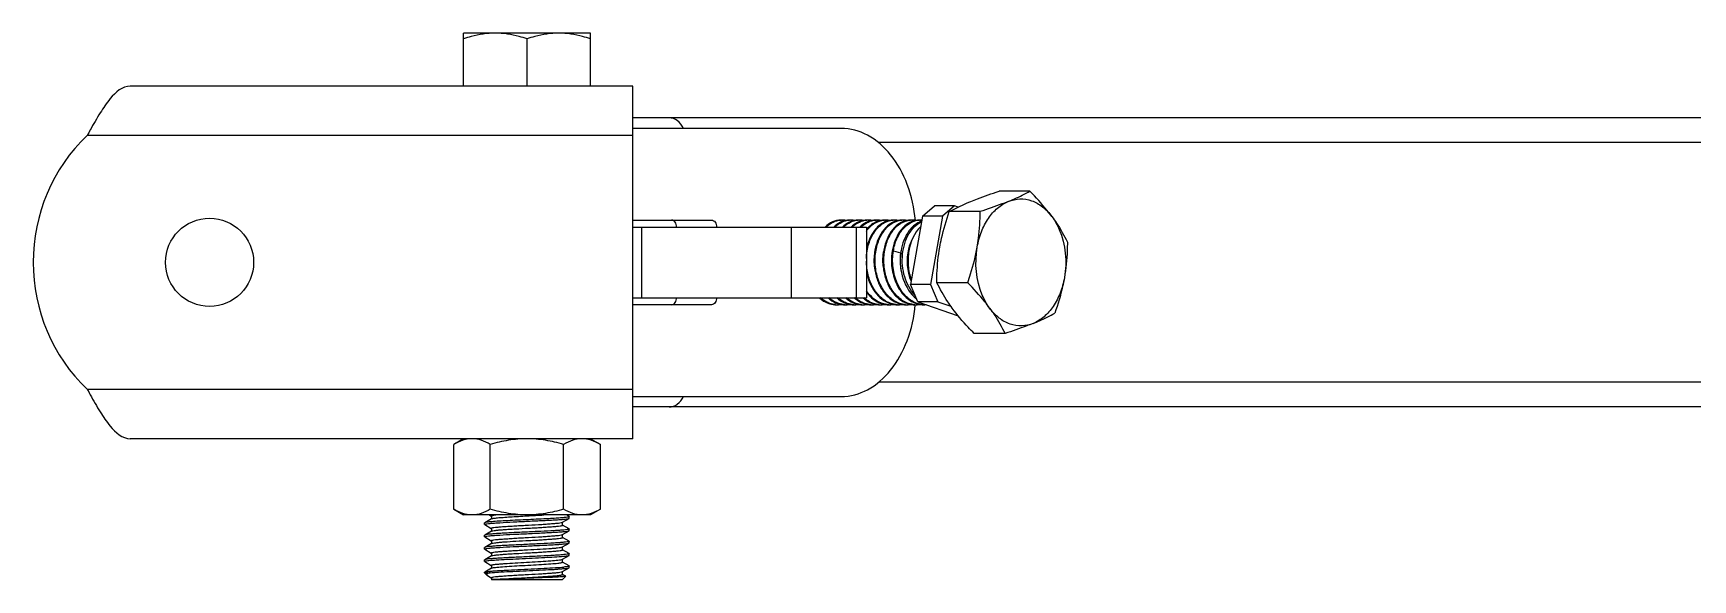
# Model space of a CAD drawing. Extents: x 1247970 to 1725648, y 860327 to 1277876.
# Drawn here: x 1315923 to 1317121, y 1196242 to 1196636 of the extents above; entities that cross this region are included whole.
import ezdxf

# ---------------------------------------------------------------- set-up
doc = ezdxf.new("R2010")
doc.units = 0
doc.header["$LTSCALE"] = 1000
doc.header["$MEASUREMENT"] = 0
doc.layers.get('0').update_dxf_attribs({"color": 254})
doc.layers.add('TK', color=4, linetype='Continuous')

# ---------------------------------------------------------------- blocks, each defined once
blk = doc.blocks.new('A$C7BF01818')
at = {"linetype": 'Continuous'}
for p, q in [((-4429.8, 3108.6), (-4429.8, 3146.8)), ((-4338.1, 3146.8), (-4429.8, 3146.8)), ((-4383.9, 3108.6), (-4383.9, 3142.7)), ((-4338.1, 3108.6), (-4338.1, 3146.8)), ((-4307.6, 3108.6), (-4670.2, 3108.6)), ((-4307.6, 2854.1), (-4307.6, 3108.6)), ((-2619.1, 3085.7), (-4307.6, 3085.7)), ((-4157.2, 3078.1), (-4307.6, 3078.1)), ((-4307.6, 3073), (-4701.3, 3073)), ((-2694.6, 3067.9), (-4130.2, 3067.9)), ((-4021, 3032.7), (-4043.3, 3032.7)), ((-4098.5, 3014.8), (-4089.8, 3022.2)), ((-4075.4, 3022.2), (-4089.8, 3022.2)), ((-4075.4, 3022.2), (-4084.1, 3014.8)), ((-4056.9, 3018), (-4079.2, 3018)), ((-4072.8, 3021.3), (-4075.4, 3022.2)), ((-4307.6, 3011.9), (-4250.8, 3011.9)), ((-4307.6, 3006.8), (-4138.9, 3006.8)), ((-4301.4, 3006.8), (-4301.4, 2955.9)), ((-4193.4, 3006.8), (-4193.4, 2955.9)), ((-4146.4, 3006.8), (-4146.4, 2955.9)), ((-4138.9, 3006.8), (-4138.9, 2955.9)), ((-4098.5, 3014.8), (-4107.2, 2965.3)), ((-4084.1, 3014.8), (-4098.5, 3014.8)), ((-4084.1, 3014.8), (-4092.8, 2965.3)), ((-4119.5, 2989.6), (-4114.3, 2988.3)), ((-4101.9, 2953), (-4107.2, 2965.3)), ((-4092.8, 2965.3), (-4107.2, 2965.3)), ((-4092.8, 2965.3), (-4087.5, 2953)), ((-4065.9, 2966.7), (-4088.2, 2966.7)), ((-4307.6, 2955.9), (-4138.9, 2955.9)), ((-4250.8, 2950.8), (-4307.6, 2950.8)), ((-4101.9, 2953), (-4072.7, 2942.8)), ((-4087.5, 2953), (-4101.9, 2953)), ((-4087.5, 2953), (-4078, 2949.7)), ((-4038.9, 2930), (-4061.2, 2930)), ((-4307.6, 2889.7), (-4701.3, 2889.7)), ((-2694.6, 2894.8), (-4130.2, 2894.8)), ((-4307.6, 2884.6), (-4157.2, 2884.6)), ((-2619.1, 2877), (-4307.6, 2877)), ((-4307.6, 2854.1), (-4670.2, 2854.1)), ((-4429.7, 2854.1), (-4436.8, 2850)), ((-4338.1, 2854.1), (-4331, 2850)), ((-4436.8, 2803.2), (-4436.8, 2850)), ((-4410.4, 2803.2), (-4410.4, 2850)), ((-4357.5, 2803.2), (-4357.5, 2850)), ((-4331, 2803.2), (-4331, 2850)), ((-4436.8, 2803.2), (-4429.7, 2799.1)), ((-4331, 2803.2), (-4338.1, 2799.1)), ((-4338.1, 2799.1), (-4429.7, 2799.1)), ((-4414.4, 2793.5), (-4414.5, 2793.4)), ((-4414.5, 2792.3), (-4414.5, 2793.4)), ((-4414.5, 2792.3), (-4414.5, 2793.4)), ((-4414.4, 2792.2), (-4414.5, 2792.3)), ((-4414.5, 2792.3), (-4414.5, 2792.3)), ((-4409.5, 2796.3), (-4414.4, 2793.5)), ((-4414.4, 2792.2), (-4409.7, 2789.4)), ((-4411, 2799.1), (-4409.7, 2798.3)), ((-4409.6, 2798.4), (-4409.6, 2796.3)), ((-4358.3, 2793.8), (-4353.5, 2796.6)), ((-4358.2, 2791.7), (-4358.2, 2793.9)), ((-4353.5, 2789.1), (-4358.2, 2791.8)), ((-4353.5, 2798), (-4355.5, 2799.1)), ((-4353.5, 2798), (-4353.4, 2797.9)), ((-4353.5, 2796.6), (-4353.4, 2796.7)), ((-4353.4, 2796.7), (-4353.4, 2797.9)), ((-4353.4, 2796.7), (-4353.4, 2797.9)), ((-4414.4, 2784.6), (-4414.5, 2784.5)), ((-4414.5, 2783.4), (-4414.5, 2784.5)), ((-4414.5, 2783.4), (-4414.5, 2784.5)), ((-4414.4, 2783.3), (-4414.5, 2783.4)), ((-4414.5, 2783.4), (-4414.5, 2783.4)), ((-4409.5, 2787.4), (-4414.4, 2784.6)), ((-4414.4, 2783.3), (-4409.7, 2780.5)), ((-4409.5, 2778.5), (-4414.4, 2775.7)), ((-4409.6, 2789.5), (-4409.6, 2787.3)), ((-4409.6, 2780.6), (-4409.6, 2778.4)), ((-4409.5, 2778.5), (-4409.5, 2778.5)), ((-4358.3, 2784.9), (-4353.5, 2787.7)), ((-4358.3, 2776), (-4353.5, 2778.8)), ((-4358.2, 2782.8), (-4358.2, 2785)), ((-4353.5, 2780.1), (-4358.2, 2782.9)), ((-4353.5, 2789.1), (-4353.4, 2788.9)), ((-4353.5, 2787.7), (-4353.4, 2787.8)), ((-4353.5, 2780.1), (-4353.4, 2780)), ((-4353.5, 2778.8), (-4353.4, 2778.9)), ((-4353.4, 2787.8), (-4353.4, 2788.9)), ((-4353.4, 2787.8), (-4353.4, 2788.9)), ((-4353.4, 2788.9), (-4353.4, 2788.9)), ((-4353.4, 2778.9), (-4353.4, 2780)), ((-4353.4, 2778.9), (-4353.4, 2780)), ((-4353.4, 2780), (-4353.4, 2780)), ((-4414.4, 2775.7), (-4414.5, 2775.6)), ((-4414.5, 2774.5), (-4414.5, 2775.6)), ((-4414.5, 2774.5), (-4414.5, 2775.6)), ((-4414.4, 2774.4), (-4414.5, 2774.5)), ((-4414.5, 2774.5), (-4414.5, 2774.5)), ((-4414.4, 2766.8), (-4414.5, 2766.7)), ((-4414.5, 2765.6), (-4414.5, 2766.7)), ((-4414.5, 2765.6), (-4414.5, 2766.7)), ((-4414.4, 2774.4), (-4409.7, 2771.6)), ((-4409.5, 2769.6), (-4414.4, 2766.8)), ((-4409.6, 2771.7), (-4409.6, 2769.5)), ((-4358.3, 2767.1), (-4353.5, 2769.9)), ((-4358.2, 2773.9), (-4358.2, 2776.1)), ((-4353.5, 2771.2), (-4358.2, 2774)), ((-4358.2, 2765), (-4358.2, 2767.2)), ((-4353.5, 2771.2), (-4353.4, 2771.1)), ((-4353.5, 2769.9), (-4353.4, 2770)), ((-4353.4, 2770), (-4353.4, 2771.1)), ((-4353.4, 2770), (-4353.4, 2771.1)), ((-4353.4, 2771.1), (-4353.4, 2771.1)), ((-4414.4, 2765.4), (-4414.5, 2765.6)), ((-4414.5, 2765.6), (-4414.5, 2765.6)), ((-4414.5, 2757.8), (-4414.4, 2757.9)), ((-4414.5, 2757.4), (-4414.5, 2757.8)), ((-4412.8, 2755.7), (-4414.5, 2757.4)), ((-4414.5, 2757.4), (-4410.5, 2757.4)), ((-4414.4, 2765.4), (-4409.7, 2762.7)), ((-4409.5, 2760.7), (-4414.4, 2757.9)), ((-4412.8, 2755.7), (-4412.4, 2755.4)), ((-4412.4, 2755.4), (-4409.7, 2753.8)), ((-4409.6, 2762.8), (-4409.6, 2760.6)), ((-4358.5, 2752.3), (-4356, 2754.8)), ((-4358.3, 2758.2), (-4353.5, 2761)), ((-4353.5, 2762.3), (-4358.2, 2765.1)), ((-4358.2, 2756.1), (-4358.2, 2758.2)), ((-4356, 2754.9), (-4358.2, 2756.2)), ((-4356, 2754.9), (-4356, 2754.8)), ((-4353.5, 2762.3), (-4353.4, 2762.2)), ((-4353.5, 2761), (-4353.4, 2761.1)), ((-4353.4, 2761.1), (-4353.4, 2762.2)), ((-4353.4, 2761.1), (-4353.4, 2762.2)), ((-4409.6, 2753.9), (-4409.6, 2752.5)), ((-4409.4, 2752.3), (-4409.6, 2752.5)), ((-4404.7, 2752.5), (-4409.6, 2752.5)), ((-4358.5, 2752.3), (-4409.4, 2752.3))]:
    blk.add_line(p, q, dxfattribs=at)
blk.add_circle((-4613, 2981.4), 31.8, dxfattribs=at)
for centre, radius, start, end in [((-4613, 2981.4), 127.3, 133.9455, 226.0545), ((-4522.4, 2977.9), 202.6, 150.7378, 152.0022), ((-4147.8, 2991.9), 21, 131.1985, 134.5335), ((-4156.7, 2998), 13.9, 89.9892, 93.2265), ((-4156.7, 2997.9), 14, 78.9554, 89.9474), ((-4141.5, 2991.9), 21, 131.2062, 134.5129), ((-4150.4, 2998), 13.9, 89.9925, 93.2106), ((-4150.5, 2997.9), 14, 79.0023, 89.951), ((-4135.2, 2991.9), 21, 131.1907, 134.5341), ((-4144.1, 2998), 13.9, 90.0017, 93.215), ((-4144.2, 2997.9), 14, 78.9469, 89.9595), ((-4128.9, 2991.9), 21, 131.2049, 134.5298), ((-4120.7, 2990.2), 23.5, 137.6925, 140.7716), ((-4137.8, 2998), 13.9, 89.9919, 93.2231), ((-4122.2, 2991.5), 21.6, 131.248, 137.7355), ((-4137.9, 2997.9), 14, 78.9984, 89.9503), ((-4131.5, 2998), 13.9, 89.9979, 93.2133), ((-4131.6, 2997.9), 14, 78.9949, 89.9563), ((-4125.2, 2998), 13.9, 89.9985, 93.2205), ((-4125.3, 2997.9), 14, 78.938, 89.9563), ((-4118.9, 2998), 13.9, 89.9925, 93.2199), ((-4119, 2997.9), 14, 79.0046, 89.951), ((-4112.6, 2998), 13.9, 90.0034, 93.2144), ((-4112.7, 2997.9), 14, 78.9821, 89.9616), ((-4106.3, 2998), 13.9, 89.9923, 93.2257), ((-4106.4, 2997.9), 14, 78.9355, 89.9502), ((-4100, 2998), 13.9, 85.7888, 93.2155), ((-4099.8, 2983), 33.8, 168.9677, 171.0182), ((-4093.3, 2983), 34, 170.0433, 170.9667), ((-4080.9, 2983), 33.8, 169.4958, 171.0948), ((-4073.6, 2983), 41, 170.7386, 172.5614), ((-4081.2, 2983.1), 33.5, 168.82, 169.4945), ((-4091.2, 2982.7), 36.1, 187.4815, 187.789), ((-4157.5, 2973.5), 23.6, 228.472, 230.2955), ((-4156.6, 2973.7), 23.9, 228.4075, 228.7304), ((-4160.5, 2968.6), 17.8, 251.5412, 254.0381), ((-4159.6, 2968.9), 18.1, 249.3246, 251.5397), ((-4159.9, 2967.6), 16.8, 264.7523, 267.3019), ((-4159.9, 2967.5), 16.7, 267.3027, 269.992), ((-4159.9, 2967.7), 16.9, 270.0173, 279.9275), ((-4154.2, 2968.6), 17.8, 251.5413, 254.0389), ((-4153.3, 2968.9), 18.1, 249.3256, 251.5398), ((-4153.6, 2967.5), 16.7, 267.305, 270.0025), ((-4153.6, 2967.7), 16.9, 270.0276, 279.8759), ((-4147.9, 2968.6), 17.8, 251.5413, 254.0385), ((-4147, 2968.9), 18.1, 249.3258, 251.5398), ((-4147.3, 2967.5), 16.7, 267.3161, 269.989), ((-4132.5, 2973.4), 23.4, 228.3967, 231.6133), ((-4147.3, 2967.7), 16.9, 270.0138, 279.8367), ((-4131.5, 2973.6), 23.6, 228.4376, 230.031), ((-4141.6, 2968.6), 17.8, 251.5412, 254.0376), ((-4140.7, 2968.9), 18.1, 249.3249, 251.5397), ((-4141, 2967.6), 16.8, 264.7419, 267.3015), ((-4141, 2967.5), 16.7, 267.3022, 269.995), ((-4141, 2967.7), 16.9, 270.0203, 279.9184), ((-4125.5, 2973.3), 23.2, 228.4163, 232.3647), ((-4135.3, 2968.6), 17.8, 251.5413, 254.0388), ((-4134.4, 2968.9), 18.1, 249.3257, 251.5398), ((-4134.7, 2967.5), 16.7, 267.308, 269.9989), ((-4134.7, 2967.7), 16.9, 270.024, 279.859), ((-4129, 2968.6), 17.8, 251.5413, 254.0384), ((-4128.1, 2968.9), 18.1, 249.3253, 251.5398), ((-4128.4, 2967.6), 16.8, 264.7482, 267.3114), ((-4128.4, 2967.5), 16.7, 267.3122, 269.992), ((-4128.4, 2967.7), 16.9, 270.0173, 279.9253), ((-4122.7, 2968.6), 17.8, 251.5413, 254.0388), ((-4121.8, 2968.9), 18.1, 249.3251, 251.5397), ((-4122.1, 2967.5), 16.7, 267.3041, 269.9996), ((-4122.1, 2967.7), 16.9, 270.0245, 279.605), ((-4116.3, 2968.7), 17.9, 251.544, 251.883), ((-4115.5, 2968.9), 18.1, 249.3259, 251.5398), ((-4116.4, 2968.6), 17.8, 251.881, 254.0359), ((-4115.8, 2967.5), 16.7, 267.3143, 269.9937), ((-4115.8, 2967.7), 16.9, 270.0186, 279.8496), ((-4110.1, 2968.6), 17.8, 251.5413, 254.0381), ((-4109.2, 2968.9), 18.1, 249.3246, 251.5398), ((-4109.5, 2967.6), 16.8, 264.7549, 267.3062), ((-4109.5, 2967.5), 16.7, 267.307, 269.992), ((-4109.5, 2967.7), 16.9, 270.0173, 279.9289), ((-4103.8, 2968.6), 17.8, 251.5413, 254.0389), ((-4102.9, 2968.9), 18.1, 249.3254, 251.5398), ((-4103.2, 2967.5), 16.7, 267.3051, 270.0027), ((-4103.2, 2967.7), 16.9, 270.0278, 279.8922), ((-4097.5, 2968.6), 17.8, 251.541, 254.1702), ((-4096.5, 2969), 18.2, 249.2606, 251.5798), ((-4096.8, 2967.6), 16.8, 264.7806, 267.1426), ((-4096.8, 2967.6), 16.8, 267.1433, 269.9919), ((-4096.8, 2967.7), 16.8, 269.9935, 273.4685), ((-4522.4, 2984.9), 202.6, 207.9978, 209.2622)]:
    blk.add_arc(centre, radius, start, end, dxfattribs=at)
for points, knots in [([(-4406.8, 3146.8), (-4412.7, 3146.8), (-4420.5, 3145.6), (-4427.9, 3143.3), (-4429.8, 3142.7)], [0, 0, 0, 0, 0.748107, 1, 1, 1, 1]), ([(-4383.9, 3142.7), (-4385.8, 3143.3), (-4393.2, 3145.6), (-4401, 3146.8), (-4406.8, 3146.8)], [0, 0, 0, 0, 0.251893, 1, 1, 1, 1]), ([(-4361, 3146.8), (-4366.8, 3146.8), (-4374.6, 3145.6), (-4382.1, 3143.3), (-4383.9, 3142.7)], [0, 0, 0, 0, 0.748107, 1, 1, 1, 1]), ([(-4338.1, 3142.7), (-4340, 3143.3), (-4347.4, 3145.6), (-4355.2, 3146.8), (-4361, 3146.8)], [0, 0, 0, 0, 0.251893, 1, 1, 1, 1]), ([(-4670.2, 3108.6), (-4675.9, 3108.6), (-4684.4, 3100.8), (-4692.3, 3088.9), (-4696.8, 3081.1), (-4699.2, 3076.9)], [0, 0, 0, 0, 0.388881, 0.673899, 1, 1, 1, 1]), ([(-4271, 3078.1), (-4272.1, 3080.3), (-4274.8, 3084), (-4279.3, 3085.7), (-4281.4, 3085.7)], [0, 0, 0, 0, 0.538137, 1, 1, 1, 1]), ([(-4103.6, 3011.6), (-4104.5, 3020.4), (-4108.1, 3037.4), (-4119.9, 3059.1), (-4136.7, 3074.2), (-4150.6, 3078.1), (-4157.2, 3078.1)], [0, 0, 0, 0, 0.288185, 0.553327, 0.788006, 1, 1, 1, 1]), ([(-4063.6, 3025.4), (-4062, 3026), (-4055.3, 3028.6), (-4048.5, 3031), (-4043.3, 3032.7)], [0, 0, 0, 0, 0.233658, 1, 1, 1, 1]), ([(-4036.6, 3025.4), (-4035.1, 3026), (-4029.8, 3028.2), (-4024.6, 3030.7), (-4021, 3032.7)], [0, 0, 0, 0, 0.275005, 1, 1, 1, 1]), ([(-4005.1, 3014.4), (-4006.3, 3015.9), (-4011.2, 3022.3), (-4016.7, 3028.3), (-4021, 3032.7)], [0, 0, 0, 0, 0.240981, 1, 1, 1, 1]), ([(-4086, 2992.4), (-4085.7, 2994.5), (-4083.9, 3003.2), (-4081.4, 3011.7), (-4079.2, 3018)], [0, 0, 0, 0, 0.248499, 1, 1, 1, 1]), ([(-4079.2, 3018), (-4078.1, 3018.6), (-4073, 3021.3), (-4067.7, 3023.7), (-4063.6, 3025.4)], [0, 0, 0, 0, 0.226572, 1, 1, 1, 1]), ([(-4059, 2992.4), (-4058.4, 2996.1), (-4056.4, 3003.4), (-4051.5, 3013.1), (-4044.9, 3020.7), (-4039.4, 3024.2), (-4036.6, 3025.4)], [0, 0, 0, 0, 0.27851, 0.540172, 0.780428, 1, 1, 1, 1]), ([(-4059, 2992.4), (-4058.7, 2994.5), (-4057.4, 3003), (-4056.9, 3011.6), (-4056.9, 3018)], [0, 0, 0, 0, 0.254083, 1, 1, 1, 1]), ([(-4036.6, 3025.4), (-4038.1, 3024.7), (-4044.8, 3022.1), (-4051.7, 3019.8), (-4056.9, 3018)], [0, 0, 0, 0, 0.233658, 1, 1, 1, 1]), ([(-4036.6, 3025.4), (-4033.9, 3026.4), (-4028.2, 3027.7), (-4019.5, 3026.3), (-4011.4, 3021.7), (-4007.1, 3017), (-4005.1, 3014.4)], [0, 0, 0, 0, 0.238229, 0.47528, 0.726056, 1, 1, 1, 1]), ([(-4276, 3006.8), (-4276, 3008.1), (-4276.4, 3010.4), (-4278.6, 3011.9), (-4279.6, 3011.9)], [0, 0, 0, 0, 0.559761, 1, 1, 1, 1]), ([(-4250.8, 3011.9), (-4249.8, 3011.9), (-4247.6, 3010.4), (-4247.2, 3008.1), (-4247.2, 3006.8)], [0, 0, 0, 0, 0.440239, 1, 1, 1, 1]), ([(-4157.5, 3011.9), (-4159.5, 3011.9), (-4163.8, 3010.9), (-4167.2, 3008.4), (-4168.8, 3006.9)], [0, 0, 0, 0, 0.479607, 1, 1, 1, 1]), ([(-4168, 3006.9), (-4166.6, 3008.3), (-4163.3, 3010.7), (-4159.4, 3011.8), (-4157.5, 3011.9)], [0, 0, 0, 0, 0.520009, 1, 1, 1, 1]), ([(-4161.7, 3006.9), (-4160.2, 3008.3), (-4157, 3010.7), (-4153.1, 3011.8), (-4151.2, 3011.9)], [0, 0, 0, 0, 0.519993, 1, 1, 1, 1]), ([(-4151.2, 3011.9), (-4153.1, 3011.9), (-4156.9, 3011.1), (-4160.1, 3009), (-4161.6, 3007.7)], [0, 0, 0, 0, 0.482588, 1, 1, 1, 1]), ([(-4155.4, 3006.9), (-4154, 3008.3), (-4150.7, 3010.7), (-4146.8, 3011.8), (-4144.9, 3011.9)], [0, 0, 0, 0, 0.52002, 1, 1, 1, 1]), ([(-4144.9, 3011.9), (-4146.8, 3011.9), (-4150.6, 3011.1), (-4153.8, 3009), (-4155.3, 3007.7)], [0, 0, 0, 0, 0.482583, 1, 1, 1, 1]), ([(-4149.1, 3006.9), (-4147.7, 3008.3), (-4144.4, 3010.7), (-4140.5, 3011.8), (-4138.6, 3011.9)], [0, 0, 0, 0, 0.520002, 1, 1, 1, 1]), ([(-4138.6, 3011.9), (-4140.5, 3011.9), (-4144.3, 3011.1), (-4147.5, 3009), (-4149, 3007.7)], [0, 0, 0, 0, 0.482587, 1, 1, 1, 1]), ([(-4142.8, 3006.9), (-4141.4, 3008.3), (-4138.1, 3010.7), (-4134.2, 3011.8), (-4132.3, 3011.9)], [0, 0, 0, 0, 0.520001, 1, 1, 1, 1]), ([(-4132.3, 3011.9), (-4134.2, 3011.9), (-4138, 3011.1), (-4141.2, 3009), (-4142.7, 3007.7)], [0, 0, 0, 0, 0.482586, 1, 1, 1, 1]), ([(-4139, 3004), (-4137.4, 3006.2), (-4133.6, 3010), (-4128.5, 3011.7), (-4126, 3011.9)], [0, 0, 0, 0, 0.52908, 1, 1, 1, 1]), ([(-4139, 2984.2), (-4138.9, 2987.7), (-4137.8, 2994.6), (-4133.7, 3003.5), (-4127.6, 3009.9), (-4122.2, 3011.7), (-4119.7, 3011.9)], [0, 0, 0, 0, 0.291873, 0.559175, 0.79302, 1, 1, 1, 1]), ([(-4130.1, 3007.7), (-4131.2, 3006.7), (-4135.6, 3002), (-4138.1, 2995.7), (-4139, 2990.8)], [0, 0, 0, 0, 0.228177, 1, 1, 1, 1]), ([(-4126, 3011.9), (-4127.9, 3011.9), (-4131.7, 3011.1), (-4134.9, 3009), (-4136.4, 3007.7)], [0, 0, 0, 0, 0.482585, 1, 1, 1, 1]), ([(-4123.8, 3007.7), (-4127.7, 3004.3), (-4131.7, 2996.8), (-4133.7, 2985.9), (-4133.4, 2977), (-4131.3, 2968.4), (-4127.6, 2960.8), (-4122.3, 2955), (-4117.9, 2952.5), (-4115.7, 2951.7)], [0, 0, 0, 0, 0.235001, 0.369196, 0.507414, 0.643709, 0.772807, 0.891505, 1, 1, 1, 1]), ([(-4115.6, 2951.9), (-4118.3, 2953), (-4123.4, 2956.5), (-4129, 2964.4), (-4132.3, 2974.2), (-4133.1, 2984.8), (-4131.3, 2995.1), (-4127.2, 3003.7), (-4121.1, 3009.9), (-4115.9, 3011.7), (-4113.4, 3011.9)], [0, 0, 0, 0, 0.114222, 0.241564, 0.380183, 0.523375, 0.662466, 0.789658, 0.901085, 1, 1, 1, 1]), ([(-4119.7, 3011.9), (-4121.6, 3011.9), (-4125.4, 3011.1), (-4128.6, 3009), (-4130.1, 3007.7)], [0, 0, 0, 0, 0.482588, 1, 1, 1, 1]), ([(-4117.5, 3007.7), (-4121.4, 3004.3), (-4125.4, 2996.8), (-4127.4, 2985.9), (-4127.1, 2977), (-4125, 2968.4), (-4121.3, 2960.8), (-4116, 2955), (-4111.6, 2952.5), (-4109.4, 2951.7)], [0, 0, 0, 0, 0.234995, 0.369193, 0.507415, 0.643708, 0.772808, 0.891506, 1, 1, 1, 1]), ([(-4109.3, 2951.9), (-4112, 2953), (-4117.1, 2956.5), (-4122.7, 2964.4), (-4126, 2974.2), (-4126.8, 2984.8), (-4125, 2995.1), (-4120.9, 3003.7), (-4114.8, 3009.9), (-4109.6, 3011.7), (-4107.1, 3011.9)], [0, 0, 0, 0, 0.11422, 0.241557, 0.38018, 0.523371, 0.662464, 0.789655, 0.901082, 1, 1, 1, 1]), ([(-4113.4, 3011.9), (-4115.3, 3011.9), (-4119.1, 3011.1), (-4122.3, 3009), (-4123.8, 3007.7)], [0, 0, 0, 0, 0.482586, 1, 1, 1, 1]), ([(-4111.2, 3007.7), (-4112.4, 3006.7), (-4117, 3001.6), (-4119.4, 2994.9), (-4120.3, 2989.7)], [0, 0, 0, 0, 0.22749, 1, 1, 1, 1]), ([(-4119.5, 2989.6), (-4119.1, 2992.5), (-4117.5, 2998.2), (-4113.3, 3005.3), (-4107.6, 3010.3), (-4103, 3011.8), (-4100.8, 3011.9)], [0, 0, 0, 0, 0.290521, 0.554658, 0.788516, 1, 1, 1, 1]), ([(-4107.1, 3011.9), (-4109, 3011.9), (-4112.8, 3011.1), (-4116, 3009), (-4117.5, 3007.7)], [0, 0, 0, 0, 0.482586, 1, 1, 1, 1]), ([(-4104.9, 3007.7), (-4106.1, 3006.7), (-4110.7, 3001.6), (-4113.2, 2994.8), (-4114, 2989.6)], [0, 0, 0, 0, 0.227377, 1, 1, 1, 1]), ([(-4104, 2957.7), (-4107.4, 2961.4), (-4111.2, 2968.6), (-4113.2, 2979), (-4113.2, 2987.2), (-4111.6, 2995), (-4108, 3003.6), (-4103.1, 3008.8), (-4099.3, 3010.6)], [0, 0, 0, 0, 0.255096, 0.39268, 0.530602, 0.663916, 0.788307, 1, 1, 1, 1]), ([(-4100.8, 3011.9), (-4102.7, 3011.9), (-4106.5, 3011.1), (-4109.7, 3009), (-4111.2, 3007.7)], [0, 0, 0, 0, 0.482589, 1, 1, 1, 1]), ([(-4099.9, 3007), (-4104.5, 3002.5), (-4108.7, 2992.6), (-4109.3, 2979), (-4107.8, 2971.9), (-4106.6, 2968.5)], [0, 0, 0, 0, 0.470214, 0.736055, 1, 1, 1, 1]), ([(-4099.2, 3011.1), (-4099.7, 3010.9), (-4101.8, 3010.1), (-4103.6, 3008.8), (-4104.9, 3007.7)], [0, 0, 0, 0, 0.241445, 1, 1, 1, 1]), ([(-4005.1, 3014.4), (-4004, 3012.9), (-3999.9, 3007), (-3996.3, 3000.8), (-3994, 2996)], [0, 0, 0, 0, 0.263099, 1, 1, 1, 1]), ([(-4005.1, 3014.4), (-4003, 3011.5), (-3995.6, 2998.1), (-3994.1, 2981.8), (-3996.1, 2970.4)], [0, 0, 0, 0, 0.235366, 1, 1, 1, 1]), ([(-4105.9, 2998.2), (-4107.1, 2996), (-4110.7, 2986.2), (-4109.8, 2975), (-4106.8, 2967.7)], [0, 0, 0, 0, 0.239303, 1, 1, 1, 1]), ([(-3994, 2996), (-3994, 2993.9), (-3994.2, 2985.3), (-3995, 2976.7), (-3996.1, 2970.4)], [0, 0, 0, 0, 0.246121, 1, 1, 1, 1]), ([(-4121.9, 2951.9), (-4124.4, 2952.9), (-4129.3, 2956.1), (-4134.7, 2963.3), (-4138.1, 2972.3), (-4139, 2979), (-4139, 2982.3)], [0, 0, 0, 0, 0.218898, 0.461373, 0.725247, 1, 1, 1, 1]), ([(-4133.2, 2988.3), (-4133.3, 2987.2), (-4133.8, 2982.8), (-4133.5, 2978.3), (-4132.8, 2975)], [0, 0, 0, 0, 0.247797, 1, 1, 1, 1]), ([(-4126.9, 2988.3), (-4127, 2987.5), (-4127.4, 2984.1), (-4127.3, 2980.6), (-4127, 2978)], [0, 0, 0, 0, 0.247252, 1, 1, 1, 1]), ([(-4120.2, 2990.2), (-4120.5, 2988.9), (-4121.3, 2983.7), (-4121, 2978.3), (-4120, 2974.4)], [0, 0, 0, 0, 0.246468, 1, 1, 1, 1]), ([(-4120.3, 2989.7), (-4121, 2985.7), (-4121.1, 2977.6), (-4118.1, 2966.1), (-4112.1, 2956.8), (-4106.2, 2952.7), (-4103.1, 2951.7)], [0, 0, 0, 0, 0.271171, 0.538307, 0.783282, 1, 1, 1, 1]), ([(-4103, 2952), (-4106, 2953.1), (-4111.7, 2957.2), (-4117.4, 2966.4), (-4120.3, 2977.7), (-4120.2, 2985.7), (-4119.5, 2989.6)], [0, 0, 0, 0, 0.217951, 0.46337, 0.729831, 1, 1, 1, 1]), ([(-4114.2, 2988.3), (-4115, 2982), (-4114, 2969.5), (-4107.3, 2958.5), (-4102.8, 2955)], [0, 0, 0, 0, 0.526254, 1, 1, 1, 1]), ([(-4114.3, 2988.3), (-4114.5, 2987.1), (-4114.9, 2982.6), (-4114.6, 2978), (-4113.8, 2974.6)], [0, 0, 0, 0, 0.247915, 1, 1, 1, 1]), ([(-4088.2, 2966.7), (-4088.2, 2968.8), (-4088, 2977.4), (-4087.2, 2986), (-4086, 2992.4)], [0, 0, 0, 0, 0.246121, 1, 1, 1, 1]), ([(-4065.9, 2966.7), (-4065.1, 2968.8), (-4062.4, 2977.2), (-4060.2, 2985.8), (-4059, 2992.4)], [0, 0, 0, 0, 0.251163, 1, 1, 1, 1]), ([(-4050.1, 2948.3), (-4052.2, 2951.2), (-4059.6, 2964.6), (-4061, 2980.9), (-4059, 2992.4)], [0, 0, 0, 0, 0.235366, 1, 1, 1, 1]), ([(-4139, 2974.7), (-4138.5, 2972), (-4137, 2966.8), (-4133.2, 2960), (-4128.2, 2954.7), (-4124.1, 2952.4), (-4122, 2951.7)], [0, 0, 0, 0, 0.276521, 0.537648, 0.778453, 1, 1, 1, 1]), ([(-3996.1, 2970.4), (-3996.8, 2966.6), (-3998.8, 2959.3), (-4003.7, 2949.6), (-4010.3, 2942), (-4015.8, 2938.5), (-4018.6, 2937.3)], [0, 0, 0, 0, 0.27851, 0.540172, 0.780428, 1, 1, 1, 1]), ([(-3996.1, 2970.4), (-3996.5, 2968.2), (-3998.3, 2959.5), (-4000.8, 2951), (-4003, 2944.7)], [0, 0, 0, 0, 0.248499, 1, 1, 1, 1]), ([(-4128.2, 2951.9), (-4130.3, 2952.7), (-4134.4, 2955.3), (-4137.6, 2958.9), (-4139, 2960.9)], [0, 0, 0, 0, 0.478395, 1, 1, 1, 1]), ([(-4139, 2959.8), (-4137.5, 2957.9), (-4134.4, 2954.6), (-4130.4, 2952.4), (-4128.3, 2951.7)], [0, 0, 0, 0, 0.520421, 1, 1, 1, 1]), ([(-4077, 2948.3), (-4078.2, 2949.9), (-4082.3, 2955.7), (-4085.8, 2962), (-4088.2, 2966.7)], [0, 0, 0, 0, 0.263099, 1, 1, 1, 1]), ([(-4050.1, 2948.3), (-4051.2, 2949.9), (-4056.1, 2956.3), (-4061.6, 2962.3), (-4065.9, 2966.7)], [0, 0, 0, 0, 0.240981, 1, 1, 1, 1]), ([(-4279.6, 2950.8), (-4278.6, 2950.8), (-4276.4, 2952.3), (-4276, 2954.7), (-4276, 2955.9)], [0, 0, 0, 0, 0.440239, 1, 1, 1, 1]), ([(-4247.2, 2955.9), (-4247.2, 2954.7), (-4247.6, 2952.3), (-4249.8, 2950.8), (-4250.8, 2950.8)], [0, 0, 0, 0, 0.559761, 1, 1, 1, 1]), ([(-4172.6, 2955.4), (-4172.1, 2955), (-4170.1, 2953.5), (-4167.9, 2952.3), (-4166.1, 2951.7)], [0, 0, 0, 0, 0.25881, 1, 1, 1, 1]), ([(-4166, 2951.9), (-4166.5, 2952.2), (-4168.8, 2953.1), (-4170.9, 2954.6), (-4172.3, 2955.8)], [0, 0, 0, 0, 0.242679, 1, 1, 1, 1]), ([(-4166.9, 2955.9), (-4166.3, 2955.4), (-4164.2, 2953.7), (-4161.7, 2952.3), (-4159.8, 2951.7)], [0, 0, 0, 0, 0.25985, 1, 1, 1, 1]), ([(-4159.7, 2951.9), (-4160.2, 2952.2), (-4162.6, 2953.2), (-4164.7, 2954.6), (-4166.1, 2955.9)], [0, 0, 0, 0, 0.242549, 1, 1, 1, 1]), ([(-4160.6, 2955.9), (-4160, 2955.4), (-4157.9, 2953.7), (-4155.4, 2952.3), (-4153.5, 2951.7)], [0, 0, 0, 0, 0.25988, 1, 1, 1, 1]), ([(-4153.4, 2951.9), (-4153.9, 2952.2), (-4156.3, 2953.2), (-4158.4, 2954.6), (-4159.8, 2955.9)], [0, 0, 0, 0, 0.242552, 1, 1, 1, 1]), ([(-4157.2, 2884.6), (-4150.6, 2884.6), (-4136.7, 2888.4), (-4120, 2903.5), (-4108.2, 2925.1), (-4104.5, 2942), (-4103.7, 2950.8)], [0, 0, 0, 0, 0.212085, 0.446759, 0.711828, 1, 1, 1, 1]), ([(-4154.3, 2955.9), (-4153.7, 2955.4), (-4151.6, 2953.7), (-4149.1, 2952.3), (-4147.2, 2951.7)], [0, 0, 0, 0, 0.259876, 1, 1, 1, 1]), ([(-4147.1, 2951.9), (-4147.7, 2952.2), (-4150, 2953.2), (-4152.1, 2954.6), (-4153.5, 2955.9)], [0, 0, 0, 0, 0.242544, 1, 1, 1, 1]), ([(-4147, 2955.1), (-4146.5, 2954.7), (-4144.6, 2953.3), (-4142.5, 2952.3), (-4140.9, 2951.7)], [0, 0, 0, 0, 0.258068, 1, 1, 1, 1]), ([(-4140.8, 2951.9), (-4141.3, 2952.1), (-4143.4, 2953), (-4145.4, 2954.3), (-4146.7, 2955.5)], [0, 0, 0, 0, 0.243219, 1, 1, 1, 1]), ([(-4141.7, 2955.9), (-4141.1, 2955.4), (-4139, 2953.7), (-4136.5, 2952.3), (-4134.6, 2951.7)], [0, 0, 0, 0, 0.259878, 1, 1, 1, 1]), ([(-4134.5, 2951.9), (-4134.9, 2952.1), (-4136.8, 2952.9), (-4138.5, 2953.9), (-4139.7, 2954.9)], [0, 0, 0, 0, 0.244171, 1, 1, 1, 1]), ([(-4061.2, 2930), (-4062.7, 2931.5), (-4068.3, 2937.3), (-4073.5, 2943.5), (-4077, 2948.3)], [0, 0, 0, 0, 0.257895, 1, 1, 1, 1]), ([(-4018.6, 2937.3), (-4021.2, 2936.3), (-4026.9, 2935), (-4035.7, 2936.4), (-4043.8, 2941), (-4048.1, 2945.7), (-4050.1, 2948.3)], [0, 0, 0, 0, 0.238229, 0.47528, 0.726056, 1, 1, 1, 1]), ([(-4050.1, 2948.3), (-4048.9, 2946.8), (-4044.8, 2941), (-4041.3, 2934.7), (-4038.9, 2930)], [0, 0, 0, 0, 0.263099, 1, 1, 1, 1]), ([(-4018.6, 2937.3), (-4020.2, 2936.7), (-4026.9, 2934.1), (-4033.7, 2931.7), (-4038.9, 2930)], [0, 0, 0, 0, 0.233658, 1, 1, 1, 1]), ([(-4018.6, 2937.3), (-4017.1, 2937.9), (-4011.8, 2940.2), (-4006.6, 2942.7), (-4003, 2944.7)], [0, 0, 0, 0, 0.275005, 1, 1, 1, 1]), ([(-4699.2, 2885.8), (-4696.8, 2881.6), (-4692.3, 2873.8), (-4684.4, 2861.9), (-4675.9, 2854.1), (-4670.2, 2854.1)], [0, 0, 0, 0, 0.326101, 0.611119, 1, 1, 1, 1]), ([(-4281.4, 2877), (-4279.3, 2877), (-4274.8, 2878.7), (-4272.1, 2882.4), (-4271, 2884.6)], [0, 0, 0, 0, 0.461863, 1, 1, 1, 1]), ([(-4423.6, 2854.1), (-4425.9, 2854.1), (-4430.5, 2853.3), (-4434.8, 2851.2), (-4436.8, 2850)], [0, 0, 0, 0, 0.485069, 1, 1, 1, 1]), ([(-4410.4, 2850), (-4412.5, 2851.2), (-4416.7, 2853.3), (-4421.3, 2854.1), (-4423.6, 2854.1)], [0, 0, 0, 0, 0.514931, 1, 1, 1, 1]), ([(-4383.9, 2854.1), (-4388.4, 2854.1), (-4397.4, 2853.3), (-4406.1, 2851.2), (-4410.4, 2850)], [0, 0, 0, 0, 0.499896, 1, 1, 1, 1]), ([(-4357.5, 2850), (-4361.8, 2851.2), (-4370.5, 2853.3), (-4379.5, 2854.1), (-4383.9, 2854.1)], [0, 0, 0, 0, 0.500104, 1, 1, 1, 1]), ([(-4344.3, 2854.1), (-4346.5, 2854.1), (-4351.2, 2853.3), (-4355.4, 2851.2), (-4357.5, 2850)], [0, 0, 0, 0, 0.485069, 1, 1, 1, 1]), ([(-4331, 2850), (-4333.1, 2851.2), (-4337.3, 2853.3), (-4342, 2854.1), (-4344.3, 2854.1)], [0, 0, 0, 0, 0.514931, 1, 1, 1, 1]), ([(-4423.6, 2799.1), (-4425.9, 2799.1), (-4430.5, 2800), (-4434.8, 2802), (-4436.8, 2803.2)], [0, 0, 0, 0, 0.485069, 1, 1, 1, 1]), ([(-4410.4, 2803.2), (-4412.5, 2802), (-4416.7, 2800), (-4421.3, 2799.1), (-4423.6, 2799.1)], [0, 0, 0, 0, 0.514931, 1, 1, 1, 1]), ([(-4383.9, 2799.1), (-4388.4, 2799.1), (-4397.4, 2799.9), (-4406.1, 2802), (-4410.4, 2803.2)], [0, 0, 0, 0, 0.499896, 1, 1, 1, 1]), ([(-4357.5, 2803.2), (-4361.8, 2802), (-4370.5, 2799.9), (-4379.5, 2799.1), (-4383.9, 2799.1)], [0, 0, 0, 0, 0.500104, 1, 1, 1, 1]), ([(-4344.3, 2799.1), (-4346.5, 2799.1), (-4351.2, 2800), (-4355.4, 2802), (-4357.5, 2803.2)], [0, 0, 0, 0, 0.485069, 1, 1, 1, 1]), ([(-4331, 2803.2), (-4333.1, 2802), (-4337.3, 2800), (-4342, 2799.1), (-4344.3, 2799.1)], [0, 0, 0, 0, 0.514931, 1, 1, 1, 1]), ([(-4414.5, 2792.3), (-4414.5, 2792.3), (-4414.4, 2792.4), (-4414.3, 2792.5), (-4414.2, 2792.5)], [0, 0, 0, 0, 0.147419, 1, 1, 1, 1]), ([(-4368.2, 2796.4), (-4373.1, 2796.1), (-4380.6, 2795.8), (-4390.5, 2795.3), (-4397.6, 2795), (-4403.8, 2794.6), (-4408.3, 2794.3), (-4411.1, 2794.1), (-4412.6, 2793.9), (-4413.7, 2793.7), (-4414.2, 2793.6), (-4414.4, 2793.5)], [0, 0, 0, 0, 0.318156, 0.484686, 0.641985, 0.779982, 0.889861, 0.931992, 0.96466, 0.987392, 1, 1, 1, 1]), ([(-4414.2, 2792.5), (-4413.7, 2792.6), (-4412.6, 2792.8), (-4410.3, 2793), (-4407.2, 2793.3), (-4401.7, 2793.6), (-4393.5, 2794.1), (-4383, 2794.6), (-4374.1, 2795), (-4367.4, 2795.3), (-4363.1, 2795.6), (-4359.5, 2795.8), (-4356.7, 2796), (-4354.8, 2796.3), (-4353.8, 2796.5), (-4353.5, 2796.6)], [0, 0, 0, 0, 0.021695, 0.05898, 0.110731, 0.17527, 0.333886, 0.514048, 0.692108, 0.772958, 0.844717, 0.90502, 0.951894, 0.98384, 1, 1, 1, 1]), ([(-4409.6, 2798.4), (-4409.6, 2798.5), (-4409.3, 2798.7), (-4408.7, 2798.8), (-4407.7, 2799), (-4406.9, 2799.1), (-4406.4, 2799.1)], [0, 0, 0, 0, 0.081466, 0.272602, 0.579827, 1, 1, 1, 1]), ([(-4409.6, 2789.5), (-4409.6, 2789.6), (-4409.5, 2789.7), (-4408.9, 2789.9), (-4407.5, 2790.1), (-4405.3, 2790.3), (-4402.3, 2790.6), (-4398.7, 2790.9), (-4394.5, 2791.1), (-4389.9, 2791.4), (-4383.6, 2791.7), (-4377.3, 2792.1), (-4371.2, 2792.4), (-4367.3, 2792.7), (-4364, 2793), (-4361.4, 2793.2), (-4359.6, 2793.5), (-4358.6, 2793.6), (-4358.3, 2793.8)], [0, 0, 0, 0, 0.003455, 0.010694, 0.037891, 0.081614, 0.140407, 0.212191, 0.294399, 0.384074, 0.47799, 0.664972, 0.751304, 0.82865, 0.894234, 0.945721, 0.98132, 1, 1, 1, 1]), ([(-4409.5, 2796.3), (-4409.4, 2796.4), (-4408.9, 2796.5), (-4407.5, 2796.8), (-4404.9, 2797.1), (-4400.8, 2797.4), (-4395.8, 2797.7), (-4390, 2798.1), (-4381.9, 2798.5), (-4375.7, 2798.9), (-4371.7, 2799.1)], [0, 0, 0, 0, 0.013815, 0.03733, 0.112558, 0.221668, 0.35818, 0.513889, 0.679414, 1, 1, 1, 1]), ([(-4409.5, 2787.4), (-4409.2, 2787.6), (-4408.3, 2787.7), (-4406.5, 2788), (-4403.9, 2788.3), (-4400.6, 2788.5), (-4396.6, 2788.8), (-4390.6, 2789.1), (-4384.3, 2789.5), (-4377.9, 2789.8), (-4373.4, 2790.1), (-4369.2, 2790.4), (-4365.6, 2790.6), (-4362.6, 2790.9), (-4360.4, 2791.1), (-4359, 2791.4), (-4358.4, 2791.5), (-4358.2, 2791.7), (-4358.2, 2791.7)], [0, 0, 0, 0, 0.018679, 0.054277, 0.105763, 0.171349, 0.248695, 0.335028, 0.52201, 0.615925, 0.705601, 0.78781, 0.859595, 0.918387, 0.96211, 0.989306, 0.996547, 1, 1, 1, 1]), ([(-4353.8, 2797.6), (-4354.4, 2797.4), (-4356.1, 2797.2), (-4359.1, 2797), (-4363.3, 2796.7), (-4366.4, 2796.5), (-4368.2, 2796.4)], [0, 0, 0, 0, 0.12613, 0.341781, 0.637516, 1, 1, 1, 1]), ([(-4353.4, 2797.9), (-4353.4, 2797.8), (-4353.5, 2797.7), (-4353.7, 2797.6), (-4353.8, 2797.6)], [0, 0, 0, 0, 0.128262, 1, 1, 1, 1]), ([(-4414.5, 2783.4), (-4414.5, 2783.4), (-4414.4, 2783.5), (-4414.3, 2783.5), (-4414.2, 2783.6)], [0, 0, 0, 0, 0.145957, 1, 1, 1, 1]), ([(-4353.7, 2788.7), (-4354.1, 2788.6), (-4355.3, 2788.4), (-4357.6, 2788.2), (-4360.7, 2787.9), (-4366.2, 2787.6), (-4374.4, 2787.2), (-4384.9, 2786.7), (-4393.8, 2786.3), (-4400.5, 2785.9), (-4404.8, 2785.7), (-4408.4, 2785.4), (-4411.2, 2785.2), (-4413.1, 2784.9), (-4414.1, 2784.8), (-4414.4, 2784.6)], [0, 0, 0, 0, 0.02182, 0.059206, 0.111032, 0.175623, 0.334271, 0.51438, 0.692345, 0.77314, 0.844844, 0.905097, 0.951931, 0.98385, 1, 1, 1, 1]), ([(-4353.7, 2779.8), (-4354.1, 2779.7), (-4355.3, 2779.5), (-4357.6, 2779.3), (-4360.7, 2779), (-4366.3, 2778.7), (-4374.4, 2778.2), (-4384.9, 2777.8), (-4393.8, 2777.3), (-4400.5, 2777), (-4404.8, 2776.8), (-4408.4, 2776.5), (-4411.2, 2776.3), (-4413.1, 2776), (-4414.1, 2775.9), (-4414.4, 2775.7)], [0, 0, 0, 0, 0.021941, 0.059426, 0.11133, 0.175973, 0.334641, 0.514691, 0.69256, 0.773299, 0.844948, 0.905159, 0.951962, 0.98386, 1, 1, 1, 1]), ([(-4414.2, 2783.6), (-4413.7, 2783.7), (-4412.5, 2783.9), (-4410.3, 2784.1), (-4407.2, 2784.4), (-4401.6, 2784.7), (-4393.4, 2785.2), (-4383, 2785.6), (-4374.1, 2786.1), (-4367.4, 2786.4), (-4363.1, 2786.7), (-4359.5, 2786.9), (-4356.7, 2787.1), (-4354.8, 2787.4), (-4353.8, 2787.6), (-4353.5, 2787.7)], [0, 0, 0, 0, 0.021911, 0.059369, 0.111251, 0.175879, 0.334543, 0.514605, 0.692501, 0.773257, 0.844922, 0.905143, 0.951954, 0.983858, 1, 1, 1, 1]), ([(-4414.2, 2774.7), (-4413.7, 2774.8), (-4412.5, 2775), (-4410.3, 2775.2), (-4407.2, 2775.5), (-4401.6, 2775.8), (-4393.4, 2776.3), (-4383, 2776.7), (-4374.1, 2777.2), (-4367.4, 2777.5), (-4363.1, 2777.7), (-4359.5, 2778), (-4356.7, 2778.2), (-4354.8, 2778.5), (-4353.8, 2778.6), (-4353.5, 2778.8)], [0, 0, 0, 0, 0.021872, 0.059302, 0.111165, 0.17578, 0.334432, 0.514518, 0.692439, 0.773206, 0.844886, 0.905123, 0.951945, 0.983855, 1, 1, 1, 1]), ([(-4409.6, 2780.6), (-4409.6, 2780.6), (-4409.5, 2780.8), (-4408.9, 2780.9), (-4407.5, 2781.2), (-4405.3, 2781.4), (-4402.3, 2781.7), (-4398.7, 2781.9), (-4394.5, 2782.2), (-4389.9, 2782.5), (-4383.6, 2782.8), (-4377.3, 2783.2), (-4371.2, 2783.5), (-4367.3, 2783.8), (-4364, 2784.1), (-4361.4, 2784.3), (-4359.6, 2784.6), (-4358.6, 2784.7), (-4358.3, 2784.9)], [0, 0, 0, 0, 0.003454, 0.010693, 0.037889, 0.081612, 0.140405, 0.212191, 0.2944, 0.384075, 0.47799, 0.664973, 0.751306, 0.828653, 0.894238, 0.945724, 0.981321, 1, 1, 1, 1]), ([(-4409.5, 2778.5), (-4409.1, 2778.7), (-4408.1, 2778.9), (-4406.2, 2779.1), (-4403.6, 2779.4), (-4398.7, 2779.8), (-4391.6, 2780.2), (-4384, 2780.6), (-4377.7, 2780.9), (-4373.1, 2781.2), (-4369, 2781.5), (-4365.4, 2781.7), (-4362.5, 2782), (-4360.3, 2782.2), (-4359, 2782.5), (-4358.4, 2782.6), (-4358.2, 2782.8), (-4358.2, 2782.8)], [0, 0, 0, 0, 0.020887, 0.058349, 0.111255, 0.17779, 0.342006, 0.528025, 0.621077, 0.709753, 0.790917, 0.861705, 0.919629, 0.96268, 0.989453, 0.996582, 1, 1, 1, 1]), ([(-4353.4, 2788.9), (-4353.4, 2788.9), (-4353.5, 2788.8), (-4353.6, 2788.8), (-4353.7, 2788.7)], [0, 0, 0, 0, 0.146566, 1, 1, 1, 1]), ([(-4353.4, 2780), (-4353.4, 2780), (-4353.5, 2779.9), (-4353.6, 2779.9), (-4353.7, 2779.8)], [0, 0, 0, 0, 0.145753, 1, 1, 1, 1]), ([(-4414.5, 2774.5), (-4414.5, 2774.5), (-4414.4, 2774.6), (-4414.3, 2774.6), (-4414.2, 2774.7)], [0, 0, 0, 0, 0.146221, 1, 1, 1, 1]), ([(-4353.7, 2770.9), (-4354.1, 2770.8), (-4355.3, 2770.6), (-4357.5, 2770.4), (-4360.7, 2770.1), (-4366.2, 2769.8), (-4374.4, 2769.3), (-4384.9, 2768.9), (-4393.8, 2768.4), (-4400.5, 2768.1), (-4404.8, 2767.8), (-4408.4, 2767.6), (-4411.2, 2767.4), (-4413.1, 2767.1), (-4414.1, 2766.9), (-4414.4, 2766.8)], [0, 0, 0, 0, 0.021671, 0.058935, 0.110671, 0.175201, 0.333808, 0.513979, 0.692059, 0.772919, 0.844689, 0.905004, 0.951887, 0.983838, 1, 1, 1, 1]), ([(-4414.2, 2765.8), (-4413.9, 2765.9), (-4412.9, 2766), (-4410.2, 2766.4), (-4405.4, 2766.7), (-4398.1, 2767.1), (-4389.5, 2767.5), (-4380.3, 2767.9), (-4369.5, 2768.5), (-4361.9, 2768.9), (-4357.3, 2769.3)], [0, 0, 0, 0, 0.018267, 0.048761, 0.143552, 0.275555, 0.432178, 0.598399, 0.758307, 1, 1, 1, 1]), ([(-4409.6, 2771.7), (-4409.6, 2771.7), (-4409.5, 2771.9), (-4408.9, 2772), (-4407.6, 2772.3), (-4405.5, 2772.5), (-4402.6, 2772.8), (-4399.1, 2773), (-4395.1, 2773.3), (-4390.6, 2773.5), (-4384.4, 2773.9), (-4376.9, 2774.3), (-4369.7, 2774.7), (-4364.8, 2775.1), (-4362.1, 2775.3), (-4360, 2775.6), (-4359, 2775.8), (-4358.6, 2775.9)], [0, 0, 0, 0, 0.003366, 0.010345, 0.036536, 0.078663, 0.135394, 0.204812, 0.284539, 0.371834, 0.463689, 0.648358, 0.81329, 0.881123, 0.935982, 0.976021, 1, 1, 1, 1]), ([(-4409.6, 2762.8), (-4409.6, 2762.9), (-4409, 2763.1), (-4408.1, 2763.3), (-4406.4, 2763.5), (-4404.1, 2763.7), (-4401.3, 2763.9), (-4396.7, 2764.3), (-4390.2, 2764.6), (-4382.2, 2765.1), (-4374.3, 2765.5), (-4367.4, 2766), (-4363.3, 2766.3), (-4361.6, 2766.5)], [0, 0, 0, 0, 0.00863, 0.030451, 0.065616, 0.113312, 0.172298, 0.24101, 0.40007, 0.573571, 0.743027, 0.89038, 1, 1, 1, 1]), ([(-4409.5, 2769.6), (-4409.2, 2769.8), (-4408.3, 2769.9), (-4406.5, 2770.2), (-4403.9, 2770.4), (-4400.6, 2770.7), (-4396.6, 2771), (-4390.6, 2771.3), (-4384.3, 2771.7), (-4377.9, 2772), (-4373.4, 2772.3), (-4369.2, 2772.6), (-4365.6, 2772.8), (-4362.6, 2773.1), (-4360.4, 2773.3), (-4359, 2773.6), (-4358.4, 2773.7), (-4358.2, 2773.9), (-4358.2, 2773.9)], [0, 0, 0, 0, 0.018679, 0.054277, 0.105762, 0.171346, 0.248693, 0.335026, 0.522009, 0.615924, 0.7056, 0.787808, 0.859593, 0.918387, 0.962111, 0.989308, 0.996545, 1, 1, 1, 1]), ([(-4361.6, 2766.5), (-4360.8, 2766.6), (-4359.8, 2766.7), (-4358.7, 2766.9), (-4358.3, 2767.1)], [0, 0, 0, 0, 0.660932, 1, 1, 1, 1]), ([(-4358.6, 2775.9), (-4358.5, 2775.9), (-4358.4, 2775.9), (-4358.4, 2776), (-4358.3, 2776)], [0, 0, 0, 0, 0.553823, 1, 1, 1, 1]), ([(-4357.3, 2769.3), (-4356.5, 2769.4), (-4355.3, 2769.5), (-4354.1, 2769.7), (-4353.6, 2769.8), (-4353.5, 2769.9)], [0, 0, 0, 0, 0.672274, 0.879818, 1, 1, 1, 1]), ([(-4353.4, 2771.1), (-4353.4, 2771.1), (-4353.5, 2771), (-4353.6, 2771), (-4353.7, 2770.9)], [0, 0, 0, 0, 0.147585, 1, 1, 1, 1]), ([(-4414.5, 2765.6), (-4414.5, 2765.6), (-4414.4, 2765.7), (-4414.3, 2765.7), (-4414.2, 2765.8)], [0, 0, 0, 0, 0.150484, 1, 1, 1, 1]), ([(-4414.4, 2757.9), (-4414.1, 2758), (-4413.4, 2758.1), (-4411.9, 2758.4), (-4409.6, 2758.6), (-4406.8, 2758.8), (-4403.3, 2759), (-4397.8, 2759.3), (-4390.3, 2759.7), (-4380.9, 2760.1), (-4371.9, 2760.6), (-4364.1, 2761), (-4359.4, 2761.3), (-4357.3, 2761.5)], [0, 0, 0, 0, 0.014084, 0.041016, 0.080304, 0.131007, 0.191867, 0.261359, 0.419059, 0.588306, 0.752124, 0.894086, 1, 1, 1, 1]), ([(-4410.5, 2757.4), (-4411, 2757.3), (-4411.7, 2757), (-4412.5, 2756.7), (-4413.1, 2756.1), (-4412.9, 2755.8), (-4412.8, 2755.7)], [0, 0, 0, 0, 0.41124, 0.690589, 0.854285, 1, 1, 1, 1]), ([(-4410.5, 2757.4), (-4408.5, 2757.6), (-4403.8, 2757.9), (-4396, 2758.3), (-4386.9, 2758.7), (-4377.6, 2759.2), (-4370, 2759.5), (-4364.6, 2759.8), (-4361.1, 2760.1), (-4358.2, 2760.3), (-4356, 2760.5), (-4354.5, 2760.7), (-4353.7, 2760.9), (-4353.5, 2761)], [0, 0, 0, 0, 0.105919, 0.247881, 0.41169, 0.580927, 0.73863, 0.808118, 0.868976, 0.919682, 0.958977, 0.985914, 1, 1, 1, 1]), ([(-4409.6, 2753.9), (-4409.6, 2753.9), (-4409.5, 2754), (-4408.9, 2754.2), (-4407.5, 2754.5), (-4405.3, 2754.7), (-4402.3, 2755), (-4398.7, 2755.2), (-4394.5, 2755.5), (-4389.9, 2755.8), (-4383.6, 2756.1), (-4377.3, 2756.5), (-4371.2, 2756.8), (-4367.3, 2757.1), (-4364, 2757.3), (-4361.4, 2757.6), (-4359.6, 2757.9), (-4358.6, 2758), (-4358.3, 2758.2)], [0, 0, 0, 0, 0.003454, 0.010692, 0.037889, 0.081612, 0.140406, 0.212192, 0.2944, 0.384076, 0.477991, 0.664974, 0.751307, 0.828654, 0.894238, 0.945723, 0.981321, 1, 1, 1, 1]), ([(-4409.5, 2760.7), (-4409.3, 2760.8), (-4408.6, 2761), (-4407.3, 2761.2), (-4405.4, 2761.4), (-4401.9, 2761.7), (-4396.4, 2762.1), (-4389.1, 2762.5), (-4381.3, 2762.9), (-4373.7, 2763.4), (-4367.2, 2763.8), (-4363.2, 2764.1), (-4361.6, 2764.3)], [0, 0, 0, 0, 0.015371, 0.04333, 0.083398, 0.134643, 0.265404, 0.422744, 0.5911, 0.753799, 0.894728, 1, 1, 1, 1]), ([(-4404.7, 2752.5), (-4402.8, 2752.7), (-4398.5, 2753), (-4391.6, 2753.5), (-4383.9, 2753.9), (-4376.2, 2754.3), (-4370.2, 2754.7), (-4365.9, 2755), (-4363.3, 2755.2), (-4361.2, 2755.4), (-4359.6, 2755.6), (-4358.8, 2755.8), (-4358.2, 2756), (-4358.2, 2756.1)], [0, 0, 0, 0, 0.122505, 0.276388, 0.446725, 0.61694, 0.77047, 0.836217, 0.892416, 0.937712, 0.971044, 0.991727, 1, 1, 1, 1]), ([(-4356, 2754.8), (-4356.1, 2754.7), (-4356.7, 2754.7), (-4357.7, 2754.5), (-4359.4, 2754.4), (-4361.6, 2754.2), (-4364.4, 2754.1), (-4368.9, 2753.9), (-4375.2, 2753.7), (-4383.2, 2753.4), (-4391.2, 2753.1), (-4398.4, 2752.9), (-4402.8, 2752.7), (-4404.7, 2752.5)], [0, 0, 0, 0, 0.009854, 0.032286, 0.067006, 0.113308, 0.170175, 0.236317, 0.390088, 0.560054, 0.729568, 0.881497, 1, 1, 1, 1]), ([(-4361.6, 2764.3), (-4361.1, 2764.3), (-4360.3, 2764.4), (-4359.2, 2764.6), (-4358.6, 2764.8), (-4358.2, 2764.9), (-4358.2, 2765)], [0, 0, 0, 0, 0.420038, 0.727719, 0.918871, 1, 1, 1, 1]), ([(-4353.8, 2762), (-4354, 2761.9), (-4355.2, 2761.7), (-4356.4, 2761.6), (-4357.3, 2761.5)], [0, 0, 0, 0, 0.160979, 1, 1, 1, 1]), ([(-4353.4, 2762.2), (-4353.4, 2762.2), (-4353.5, 2762), (-4353.7, 2762), (-4353.8, 2762)], [0, 0, 0, 0, 0.127561, 1, 1, 1, 1])]:
    blk.add_open_spline(points, degree=3, knots=knots, dxfattribs=at)
for points in [[(-4165.4, 2951.5), (-4163.8, 2951), (-4162.3, 2950.8), (-4160.7, 2950.8)], [(-4161.4, 2950.9), (-4162.7, 2951), (-4164.1, 2951.3), (-4165.3, 2951.7)], [(-4159.1, 2951.5), (-4157.5, 2951), (-4156, 2950.8), (-4154.4, 2950.8)], [(-4154.4, 2950.8), (-4155.9, 2950.9), (-4157.5, 2951.2), (-4159, 2951.7)], [(-4152.8, 2951.5), (-4151.2, 2951), (-4149.7, 2950.8), (-4148.1, 2950.8)], [(-4148.1, 2950.8), (-4149.6, 2950.9), (-4151.2, 2951.2), (-4152.7, 2951.7)], [(-4146.5, 2951.5), (-4144.9, 2951), (-4143.4, 2950.8), (-4141.8, 2950.8)], [(-4142.5, 2950.9), (-4143.8, 2951), (-4145.2, 2951.3), (-4146.4, 2951.7)], [(-4140.2, 2951.5), (-4138.6, 2951), (-4137.1, 2950.8), (-4135.5, 2950.8)], [(-4135.5, 2950.8), (-4137.1, 2950.9), (-4138.6, 2951.2), (-4140.1, 2951.7)], [(-4133.9, 2951.5), (-4132.3, 2951), (-4130.8, 2950.8), (-4129.2, 2950.8)], [(-4129.9, 2950.9), (-4131.2, 2951), (-4132.6, 2951.3), (-4133.8, 2951.7)], [(-4127.6, 2951.5), (-4126.1, 2951), (-4124.5, 2950.8), (-4122.9, 2950.8)], [(-4122.9, 2950.8), (-4124.5, 2950.9), (-4126, 2951.2), (-4127.5, 2951.7)], [(-4121.3, 2951.5), (-4119.8, 2951), (-4118.2, 2950.8), (-4116.6, 2950.8)], [(-4116.6, 2950.8), (-4118.2, 2950.9), (-4119.7, 2951.2), (-4121.2, 2951.7)], [(-4115, 2951.5), (-4113.5, 2951), (-4111.9, 2950.8), (-4110.3, 2950.8)], [(-4111, 2950.9), (-4112.3, 2951), (-4113.7, 2951.3), (-4114.9, 2951.7)], [(-4108.7, 2951.5), (-4107.2, 2951), (-4105.6, 2950.8), (-4104, 2950.8)], [(-4104, 2950.8), (-4105.6, 2950.9), (-4107.1, 2951.2), (-4108.6, 2951.7)], [(-4098.4, 2950.9), (-4099.7, 2951), (-4101, 2951.3), (-4102.3, 2951.7)], [(-4102.3, 2951.5), (-4100.8, 2951), (-4099.2, 2950.8), (-4097.7, 2950.8)], [(-4356, 2754.8), (-4356, 2754.8), (-4356, 2754.8), (-4356, 2754.8)]]:
    blk.add_open_spline(points, degree=3, dxfattribs=at)

msp = doc.modelspace()

# ---------------------------------------------------------------- block references
at = {"layer": 'TK'}
msp.add_blockref('A$C7BF01818', (1320663.7, 1193489.5), dxfattribs=at)

doc.saveas('drawing.dxf')
